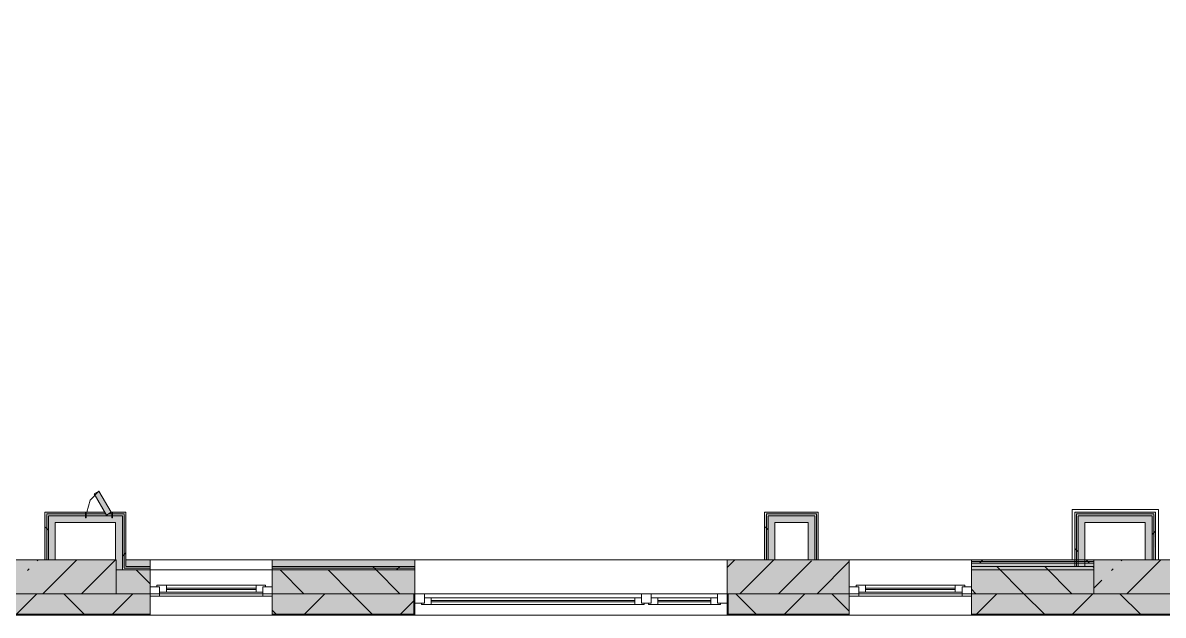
# Model space of a CAD drawing. Header units: millimetres. Extents: x -3817 to 677485, y -22715 to 103890.
# Drawn here: x 10460.1 to 10526.2, y -19605.9 to -19571.6 of the extents above; entities that cross this region are included whole.
import ezdxf

# ---------------------------------------------------------------- set-up
doc = ezdxf.new("R2010")
doc.units = ezdxf.units.MM
doc.layers.add('PDF _Геометрия', color=7, linetype='Continuous', true_color=0x1d1d1d)
doc.layers.add('PDF _Сплошная заливка', color=7, linetype='Continuous', true_color=0xffffff)

msp = doc.modelspace()

# ---------------------------------------------------------------- hatches: boundary and pattern name
at = {"layer": 'PDF _Сплошная заливка', "transparency": 33554559}
h = msp.add_hatch(color=256, dxfattribs=at)
h.paths.add_polyline_path([(10465.194, -19600.035), (10465.942, -19600.035), (10466.04, -19599.936), (10465.161, -19599.955), (10465.023, -19600.035)], flags=0)
h.paths.add_polyline_path([(10464.887, -19600.035), (10464.83, -19599.936), (10461.355, -19599.936), (10461.454, -19600.035), (10464.213, -19600.035)], flags=0)
for points in [[(10461.439, -19602.692), (10461.454, -19602.692), (10461.454, -19600.133), (10461.355, -19600.035), (10461.355, -19602.692)], [(10461.537, -19602.692), (10461.552, -19602.692), (10461.552, -19600.133), (10461.454, -19600.133), (10461.454, -19602.692)], [(10465.843, -19603.184), (10465.942, -19603.086), (10465.942, -19600.133), (10465.843, -19600.133), (10465.843, -19602.692)], [(10465.942, -19603.086), (10466.04, -19603.086), (10466.04, -19600.035), (10465.942, -19600.133), (10465.942, -19602.692)], [(10503.173, -19602.692), (10503.188, -19602.692), (10503.188, -19600.133), (10503.09, -19600.035), (10503.09, -19602.692)], [(10503.271, -19602.692), (10503.287, -19602.692), (10503.287, -19600.133), (10503.188, -19600.133), (10503.188, -19602.692)], [(10506.086, -19602.692), (10506.101, -19602.692), (10506.101, -19600.133), (10506.003, -19600.133), (10506.003, -19602.692)], [(10506.185, -19602.692), (10506.2, -19602.692), (10506.2, -19600.035), (10506.101, -19600.133), (10506.101, -19602.692)], [(10525.642, -19602.692), (10525.657, -19602.692), (10525.657, -19600.133), (10525.559, -19600.133), (10525.559, -19602.692)], [(10522.173, -19602.79), (10522.173, -19602.692), (10515.086, -19602.692), (10515.086, -19602.79), (10515.517, -19602.79)], [(10522.173, -19602.889), (10522.173, -19602.79), (10515.086, -19602.79), (10515.086, -19602.889), (10515.517, -19602.889)], [(10522.821, -19604.66), (10529.259, -19604.66), (10529.259, -19602.692), (10522.173, -19602.692), (10522.173, -19604.66)]]:
    msp.add_hatch(color=256, dxfattribs=at).paths.add_polyline_path(points)
at = {"layer": 'PDF _Сплошная заливка', "true_color": 0xe7e7e7, "transparency": 33554559}
for points in [[(10465.45, -19600.527), (10465.843, -19600.527), (10465.843, -19600.133), (10461.552, -19600.133), (10461.552, -19600.527), (10461.946, -19600.527)], [(10465.482, -19603.282), (10465.843, -19603.282), (10465.843, -19600.527), (10465.45, -19600.527), (10465.482, -19602.732)], [(10505.609, -19600.527), (10506.003, -19600.527), (10506.003, -19600.133), (10503.287, -19600.133), (10503.287, -19600.527), (10503.68, -19600.527)], [(10525.165, -19600.527), (10525.559, -19600.527), (10525.559, -19600.133), (10521.267, -19600.133), (10521.267, -19600.527), (10521.661, -19600.527)]]:
    msp.add_hatch(color=254, dxfattribs=at).paths.add_polyline_path(points)
at = {"layer": 'PDF _Сплошная заливка', "transparency": 33554559}
h = msp.add_hatch(color=256, dxfattribs=at)
h.paths.add_polyline_path([(10657.933, -19604.66), (10660.751, -19604.66), (10660.751, -19603.086), (10656.814, -19603.086), (10656.814, -19604.66)], flags=0)
h.paths.add_polyline_path([(10683.495, -19604.66), (10688.309, -19604.66), (10688.309, -19603.086), (10682.01, -19603.086), (10682.01, -19604.66)], flags=0)
h.paths.add_polyline_path([(10631.618, -19604.66), (10631.618, -19603.086), (10623.35, -19603.086), (10623.35, -19604.66)], flags=0)
h.paths.add_polyline_path([(10578.864, -19604.66), (10589.1, -19604.66), (10589.1, -19603.086), (10578.864, -19603.086)], flags=0)
h.paths.add_polyline_path([(10531.228, -19604.66), (10531.228, -19603.282), (10529.259, -19603.282), (10529.259, -19604.66), (10530.124, -19604.66)], flags=0)
h.paths.add_polyline_path([(10544.731, -19604.66), (10546.581, -19604.66), (10546.581, -19603.282), (10538.314, -19603.282), (10538.314, -19604.66)], flags=0)
h.paths.add_polyline_path([(10614.296, -19604.66), (10616.264, -19604.66), (10616.264, -19603.086), (10614.296, -19603.086)], flags=0)
h.paths.add_polyline_path([(10446.135, -19604.66), (10451.309, -19604.66), (10451.309, -19603.086), (10445.01, -19603.086), (10445.01, -19604.66), (10445.168, -19604.66)], flags=0)
h.paths.add_polyline_path([(10474.537, -19604.66), (10482.804, -19604.66), (10482.804, -19603.282), (10474.537, -19603.282)], flags=0)
h.paths.add_polyline_path([(10465.482, -19604.66), (10467.45, -19604.66), (10467.45, -19603.282), (10465.482, -19603.282)], flags=0)
h.paths.add_polyline_path([(10515.086, -19604.66), (10522.173, -19604.66), (10522.173, -19603.086), (10515.086, -19603.086)], flags=0)
h = msp.add_hatch(color=256, dxfattribs=at)
h.paths.add_polyline_path([(10482.804, -19603.282), (10482.804, -19603.184), (10474.537, -19603.184), (10474.537, -19603.282), (10479, -19603.282)], flags=0)
h.paths.add_polyline_path([(10467.45, -19603.282), (10467.45, -19603.184), (10465.942, -19603.184), (10465.843, -19603.282)], flags=0)
h = msp.add_hatch(color=256, dxfattribs=at)
h.paths.add_polyline_path([(10479, -19603.184), (10482.804, -19603.184), (10482.804, -19603.086), (10474.537, -19603.086), (10474.537, -19603.184), (10475.349, -19603.184)], flags=0)
h.paths.add_polyline_path([(10467.45, -19603.184), (10467.45, -19603.086), (10466.04, -19603.086), (10465.942, -19603.184)], flags=0)
h = msp.add_hatch(color=256, dxfattribs=at)
h.paths.add_polyline_path([(10705.405, -19605.841), (10706.025, -19605.841), (10706.025, -19604.66), (10695.395, -19604.66), (10695.395, -19605.841), (10698.102, -19605.841)], flags=0)
h.paths.add_polyline_path([(10688.309, -19605.841), (10688.309, -19604.66), (10682.01, -19604.66), (10682.01, -19605.841), (10683.495, -19605.841)], flags=0)
h.paths.add_polyline_path([(10584.899, -19605.841), (10589.1, -19605.841), (10589.1, -19604.66), (10578.864, -19604.66), (10578.864, -19605.841), (10581.248, -19605.841)], flags=0)
h.paths.add_polyline_path([(10616.264, -19605.841), (10616.264, -19604.66), (10607.209, -19604.66), (10607.209, -19605.841), (10614.113, -19605.841)], flags=0)
h.paths.add_polyline_path([(10631.618, -19605.841), (10631.618, -19604.66), (10623.35, -19604.66), (10623.35, -19605.841)], flags=0)
h.paths.add_polyline_path([(10649.727, -19605.841), (10660.751, -19605.841), (10660.751, -19604.66), (10649.727, -19604.66)], flags=0)
h.paths.add_polyline_path([(10672.54, -19605.841), (10674.923, -19605.841), (10674.923, -19604.66), (10667.837, -19604.66), (10667.837, -19605.841), (10668.888, -19605.841)], flags=0)
h.paths.add_polyline_path([(10544.731, -19605.841), (10546.581, -19605.841), (10546.581, -19604.66), (10538.314, -19604.66), (10538.314, -19605.841)], flags=0)
h.paths.add_polyline_path([(10564.691, -19605.841), (10571.777, -19605.841), (10571.777, -19604.66), (10564.691, -19604.66)], flags=0)
h.paths.add_polyline_path([(10531.228, -19605.841), (10531.228, -19604.66), (10515.086, -19604.66), (10515.086, -19605.841), (10530.124, -19605.841)], flags=0)
h.paths.add_polyline_path([(10508, -19605.841), (10508, -19604.66), (10500.977, -19604.66), (10500.977, -19605.841), (10504.562, -19605.841)], flags=0)
h.paths.add_polyline_path([(10423.594, -19605.841), (10437.924, -19605.841), (10437.924, -19604.66), (10423.594, -19604.66)], flags=0)
h.paths.add_polyline_path([(10460.742, -19605.841), (10467.45, -19605.841), (10467.45, -19604.66), (10458.396, -19604.66), (10458.396, -19605.841)], flags=0)
h.paths.add_polyline_path([(10449.787, -19605.841), (10451.309, -19605.841), (10451.309, -19604.66), (10445.01, -19604.66), (10445.01, -19605.841), (10446.135, -19605.841)], flags=0)
h.paths.add_polyline_path([(10474.537, -19605.841), (10482.741, -19605.841), (10482.741, -19604.66), (10474.537, -19604.66)], flags=0)

# ---------------------------------------------------------------- linework, layer by layer
at = {"layer": 'PDF _Геометрия', "color": 253, "lineweight": 9, "true_color": 0xaaaaaa}
for points in [[(10506.185, -19602.692), (10520.913, -19602.692), (10520.913, -19599.771), (10525.921, -19599.771), (10525.921, -19602.692), (10564.533, -19602.692), (10564.533, -19521.986), (10548.668, -19521.986), (10548.668, -19521.642)], [(10463.777, -19599.936), (10463.967, -19599.227), (10464.485, -19598.709)], [(10525.921, -19602.692), (10525.921, -19599.771), (10520.913, -19599.771), (10520.913, -19602.692)], [(10446.135, -19602.692), (10460.994, -19602.692), (10461.355, -19602.692)], [(10461.946, -19602.692), (10465.45, -19602.692)], [(10466.04, -19602.692), (10503.09, -19602.692)], [(10503.68, -19602.692), (10505.609, -19602.692)]]:
    msp.add_lwpolyline(points, dxfattribs=at)
for points in [[(10464.485, -19598.709), (10464.213, -19598.866), (10464.921, -19600.094), (10465.194, -19599.936)], [(10463.737, -19600.251), (10463.737, -19599.936), (10463.698, -19599.936), (10463.698, -19600.251)], [(10465.233, -19600.251), (10465.273, -19600.251), (10465.273, -19599.936), (10465.233, -19599.936)]]:
    msp.add_lwpolyline(points, close=True, dxfattribs=at)
at = {"layer": 'PDF _Геометрия', "color": 7, "lineweight": 9}
for points in [[(10445.955, -19602.692), (10461.355, -19602.692), (10461.355, -19600.527), (10461.355, -19600.035), (10461.355, -19599.936), (10464.83, -19599.936), (10463.698, -19599.936)], [(10461.454, -19602.692), (10461.454, -19600.527), (10461.454, -19600.133), (10461.454, -19600.035), (10464.887, -19600.035)], [(10461.552, -19602.692), (10461.552, -19600.527), (10461.552, -19600.133), (10465.843, -19600.133), (10465.843, -19600.527), (10465.843, -19602.692), (10465.843, -19603.184), (10465.843, -19603.282), (10467.45, -19603.282), (10467.45, -19602.692), (10466.04, -19602.692), (10503.09, -19602.692), (10503.09, -19600.527), (10503.09, -19600.035)], [(10465.273, -19600.527), (10463.698, -19600.527)], [(10465.023, -19600.035), (10465.942, -19600.035), (10465.942, -19600.133), (10465.942, -19600.527), (10465.942, -19602.692), (10465.942, -19603.086), (10465.942, -19603.184), (10467.45, -19603.184)], [(10465.194, -19599.936), (10466.04, -19599.936), (10466.04, -19600.035), (10466.04, -19600.527), (10466.04, -19602.692), (10466.04, -19603.086), (10467.45, -19603.086)], [(10503.09, -19600.527), (10503.09, -19600.035), (10503.09, -19599.936), (10506.2, -19599.936), (10506.2, -19600.035), (10506.2, -19600.527), (10506.2, -19602.692), (10521.07, -19602.692)], [(10503.188, -19602.692), (10503.188, -19600.527), (10503.188, -19600.133), (10503.188, -19600.035), (10506.101, -19600.035), (10506.101, -19600.133), (10506.101, -19600.527), (10506.101, -19602.692)], [(10506.003, -19602.692), (10506.003, -19600.527), (10506.003, -19600.133), (10503.287, -19600.133), (10503.287, -19600.527), (10503.287, -19602.692)], [(10521.661, -19602.692), (10525.165, -19602.692), (10525.165, -19600.527), (10521.661, -19600.527), (10521.661, -19603.086), (10521.07, -19603.086), (10521.07, -19600.527), (10521.07, -19600.035), (10521.07, -19599.936), (10525.755, -19599.936), (10525.755, -19600.035), (10525.755, -19600.527), (10525.755, -19602.692), (10564.526, -19602.692), (10564.533, -19602.692), (10564.691, -19602.692)], [(10521.169, -19603.086), (10521.169, -19600.527), (10521.169, -19600.133), (10521.169, -19600.035), (10525.657, -19600.035), (10525.657, -19600.133), (10525.657, -19600.527), (10525.657, -19602.692)], [(10525.559, -19602.692), (10525.559, -19600.527), (10525.559, -19600.133), (10521.267, -19600.133), (10521.267, -19600.527), (10521.267, -19603.086)], [(10461.552, -19600.977), (10461.454, -19600.878), (10461.355, -19600.78)], [(10503.287, -19600.954), (10503.188, -19600.856), (10503.09, -19600.757)], [(10525.559, -19601.223), (10525.657, -19601.124), (10525.755, -19601.026)], [(10465.843, -19602.478), (10465.942, -19602.38), (10466.04, -19602.281)], [(10521.267, -19602.232), (10521.169, -19602.134), (10521.07, -19602.035)], [(10460.9, -19602.75), (10460.959, -19602.692)], [(10461.235, -19604.66), (10463.204, -19602.692)], [(10463.48, -19604.66), (10465.448, -19602.692)], [(10474.537, -19605.865), (10476.937, -19605.865), (10482.765, -19605.865), (10482.765, -19604.66), (10482.804, -19604.66), (10482.804, -19605.904), (10474.537, -19605.904), (10474.537, -19604.66), (10482.741, -19604.66), (10482.765, -19604.66), (10482.804, -19604.66), (10482.804, -19603.282), (10474.537, -19603.282), (10474.537, -19602.692), (10482.804, -19602.692), (10482.804, -19603.282), (10474.537, -19603.282), (10474.537, -19604.66), (10474.537, -19605.904), (10478.474, -19605.904)], [(10474.537, -19603.086), (10482.804, -19603.086)], [(10474.537, -19603.184), (10482.804, -19603.184)], [(10481.939, -19604.66), (10480.561, -19603.282), (10480.462, -19603.184), (10480.364, -19603.086)], [(10481.742, -19603.282), (10481.84, -19603.184), (10481.939, -19603.086)], [(10500.914, -19603.146), (10501.368, -19602.692)], [(10501.645, -19604.66), (10503.613, -19602.692)], [(10503.89, -19604.66), (10505.8, -19602.75)], [(10506.135, -19604.66), (10508, -19602.795)], [(10512.724, -19605.904), (10515.086, -19605.904), (10515.086, -19604.66), (10515.086, -19603.086), (10522.173, -19603.086), (10522.173, -19604.66), (10515.086, -19604.66), (10515.086, -19605.904), (10531.228, -19605.904), (10531.228, -19604.66), (10538.314, -19604.66), (10531.228, -19604.66), (10531.228, -19605.904), (10535.952, -19605.904)], [(10522.173, -19602.79), (10515.086, -19602.79)], [(10522.173, -19602.889), (10515.086, -19602.889)], [(10515.541, -19602.889), (10515.639, -19602.79), (10515.738, -19602.692)], [(10519.309, -19605.841), (10518.128, -19604.66), (10516.553, -19603.086)], [(10520.912, -19604.66), (10519.337, -19603.086)], [(10521.924, -19602.889), (10521.825, -19602.79), (10521.727, -19602.692)], [(10522.173, -19603.138), (10522.121, -19603.086)], [(10523.76, -19602.75), (10523.818, -19602.692)], [(10524.095, -19604.66), (10526.063, -19602.692)], [(10467.45, -19604.66), (10474.537, -19604.66), (10467.45, -19604.66), (10465.482, -19604.66), (10458.396, -19604.66), (10458.396, -19605.904), (10467.45, -19605.904), (10467.45, -19604.66), (10465.482, -19604.66), (10465.482, -19603.282), (10467.45, -19603.282), (10467.45, -19604.66), (10467.45, -19605.904), (10472.175, -19605.904)], [(10460.339, -19603.312), (10460.432, -19603.218)], [(10467.45, -19604.091), (10466.642, -19603.282)], [(10476.371, -19604.66), (10474.993, -19603.282)], [(10480.336, -19605.841), (10479.155, -19604.66), (10477.777, -19603.282)], [(10522.173, -19604.337), (10522.637, -19603.873)], [(10523.198, -19603.312), (10523.292, -19603.218)], [(10468.001, -19604.251), (10467.45, -19604.251)], [(10467.844, -19604.172), (10474.143, -19604.172)], [(10468.395, -19604.172), (10468.395, -19604.566)], [(10468.395, -19604.33), (10473.592, -19604.33)], [(10473.592, -19604.408), (10468.395, -19604.408)], [(10473.592, -19604.172), (10473.592, -19604.566)], [(10474.537, -19604.251), (10473.986, -19604.251)], [(10508.551, -19604.251), (10508, -19604.251)], [(10508.394, -19604.172), (10514.693, -19604.172)], [(10508.945, -19604.172), (10508.945, -19604.566)], [(10508.945, -19604.33), (10514.142, -19604.33)], [(10514.142, -19604.408), (10508.945, -19604.408)], [(10514.142, -19604.172), (10514.142, -19604.566)], [(10515.086, -19604.251), (10514.535, -19604.251)], [(10515.344, -19604.66), (10515.086, -19604.403)], [(10459.696, -19605.841), (10460.877, -19604.66)], [(10463.633, -19605.841), (10462.452, -19604.66)], [(10465.264, -19605.841), (10466.445, -19604.66)], [(10467.45, -19604.802), (10474.537, -19604.802)], [(10482.765, -19604.66), (10482.741, -19604.66), (10482.741, -19605.841), (10476.937, -19605.841), (10474.537, -19605.841)], [(10482.741, -19604.66), (10476.937, -19604.66), (10474.537, -19604.66)], [(10476.399, -19605.841), (10477.58, -19604.66)], [(10481.967, -19605.841), (10482.741, -19605.067)], [(10500.91, -19604.66), (10482.804, -19604.66), (10500.914, -19604.66)], [(10483.355, -19604.66), (10500.363, -19604.66)], [(10483.749, -19605.29), (10483.749, -19604.897)], [(10483.749, -19605.054), (10495.56, -19605.054)], [(10495.56, -19605.133), (10483.749, -19605.133)], [(10495.56, -19605.29), (10495.56, -19604.897)], [(10496.898, -19605.29), (10496.898, -19604.897)], [(10496.898, -19605.054), (10499.969, -19605.054)], [(10499.969, -19605.133), (10496.898, -19605.133)], [(10499.969, -19605.29), (10499.969, -19604.897)], [(10500.953, -19604.66), (10500.953, -19605.865), (10503.314, -19605.865), (10508, -19605.865)], [(10500.977, -19604.66), (10500.977, -19605.841), (10503.314, -19605.841), (10508, -19605.841)], [(10502.606, -19605.841), (10501.425, -19604.66)], [(10504.237, -19605.841), (10505.418, -19604.66)], [(10508, -19605.668), (10506.993, -19604.66)], [(10508, -19604.66), (10515.086, -19604.66), (10508, -19604.66), (10508, -19605.904), (10510.362, -19605.904)], [(10508, -19604.802), (10515.086, -19604.802)], [(10531.228, -19604.66), (10529.259, -19604.66), (10522.173, -19604.66), (10515.086, -19604.66)], [(10515.372, -19605.841), (10516.553, -19604.66)], [(10520.94, -19605.841), (10522.121, -19604.66)], [(10524.876, -19605.841), (10523.695, -19604.66)], [(10458.396, -19605.841), (10467.45, -19605.841)], [(10474.768, -19605.841), (10474.537, -19605.61)], [(10482.804, -19605.211), (10483.355, -19605.211)], [(10496.111, -19605.29), (10483.198, -19605.29)], [(10500.52, -19605.29), (10496.347, -19605.29)], [(10500.363, -19605.211), (10500.914, -19605.211)], [(10515.086, -19605.841), (10531.228, -19605.841)], [(10458.396, -19605.865), (10467.45, -19605.865)], [(10474.537, -19605.904), (10467.45, -19605.904)], [(10480.836, -19605.904), (10485.56, -19605.904)], [(10493.827, -19605.904), (10496.188, -19605.904)], [(10498.55, -19605.904), (10500.91, -19605.904)], [(10515.086, -19605.904), (10508, -19605.904)], [(10515.086, -19605.865), (10531.228, -19605.865)]]:
    msp.add_lwpolyline(points, dxfattribs=at)
for points in [[(10465.45, -19602.692), (10465.45, -19600.527), (10461.946, -19600.527), (10461.946, -19602.692)], [(10505.609, -19602.692), (10505.609, -19600.527), (10503.68, -19600.527), (10503.68, -19602.692)], [(10465.482, -19602.692), (10458.396, -19602.692), (10458.396, -19604.66), (10465.482, -19604.66)], [(10474.537, -19602.692), (10474.537, -19603.282), (10467.45, -19603.282), (10467.45, -19602.692)], [(10508, -19602.692), (10500.914, -19602.692), (10500.914, -19604.66), (10508, -19604.66)], [(10515.086, -19603.282), (10522.173, -19603.282), (10522.173, -19602.692), (10515.086, -19602.692)], [(10529.259, -19602.692), (10522.173, -19602.692), (10522.173, -19604.66), (10529.259, -19604.66)], [(10467.45, -19604.802), (10467.45, -19604.251), (10468.001, -19604.251), (10468.001, -19604.802)], [(10474.143, -19604.172), (10467.844, -19604.172), (10467.844, -19604.251), (10468.001, -19604.251), (10468.001, -19604.566), (10473.986, -19604.566), (10473.986, -19604.251), (10474.143, -19604.251)], [(10473.986, -19604.802), (10473.986, -19604.251), (10474.537, -19604.251), (10474.537, -19604.802)], [(10508, -19604.802), (10508, -19604.251), (10508.551, -19604.251), (10508.551, -19604.802)], [(10514.693, -19604.172), (10508.394, -19604.172), (10508.394, -19604.251), (10508.551, -19604.251), (10508.551, -19604.566), (10514.535, -19604.566), (10514.535, -19604.251), (10514.693, -19604.251)], [(10514.535, -19604.802), (10514.535, -19604.251), (10515.086, -19604.251), (10515.086, -19604.802)], [(10482.804, -19605.904), (10482.804, -19604.66), (10500.914, -19604.66), (10500.914, -19605.904)], [(10483.355, -19604.66), (10483.355, -19605.211), (10482.804, -19605.211), (10482.804, -19604.66)], [(10483.198, -19605.29), (10496.111, -19605.29), (10496.111, -19605.211), (10495.953, -19605.211), (10495.953, -19604.897), (10483.355, -19604.897), (10483.355, -19605.211), (10483.198, -19605.211)], [(10496.504, -19604.66), (10496.504, -19605.211), (10495.953, -19605.211), (10495.953, -19604.66)], [(10496.347, -19605.29), (10500.52, -19605.29), (10500.52, -19605.211), (10500.363, -19605.211), (10500.363, -19604.897), (10496.504, -19604.897), (10496.504, -19605.211), (10496.347, -19605.211)], [(10500.914, -19604.66), (10500.914, -19605.211), (10500.363, -19605.211), (10500.363, -19604.66)], [(10508, -19604.66), (10500.914, -19604.66), (10500.914, -19605.904), (10508, -19605.904)], [(10496.504, -19605.211), (10495.953, -19605.211)]]:
    msp.add_lwpolyline(points, close=True, dxfattribs=at)
at = {"layer": 'PDF _Сплошная заливка', "color": 254, "lineweight": 60, "true_color": 0xe2e2e2, "transparency": 33554559}
msp.add_solid([(10464.921, -19600.094), (10465.194, -19599.936), (10464.213, -19598.866), (10464.485, -19598.709)], dxfattribs=at)
at = {"layer": 'PDF _Сплошная заливка', "lineweight": 60, "transparency": 33554559}
for points in [[(10461.552, -19600.133), (10465.843, -19600.133), (10461.454, -19600.035), (10465.942, -19600.035)], [(10506.101, -19600.035), (10506.2, -19599.936), (10503.188, -19600.035), (10503.09, -19599.936)], [(10506.003, -19600.133), (10506.101, -19600.035), (10503.287, -19600.133), (10503.188, -19600.035)], [(10525.657, -19600.035), (10525.755, -19599.936), (10521.169, -19600.035), (10521.07, -19599.936)], [(10521.169, -19603.086), (10521.169, -19600.133), (10521.07, -19603.086), (10521.07, -19600.035)], [(10525.559, -19600.133), (10525.657, -19600.035), (10521.267, -19600.133), (10521.169, -19600.035)], [(10521.267, -19603.086), (10521.267, -19600.133), (10521.169, -19603.086), (10521.169, -19600.133)], [(10525.755, -19602.692), (10525.755, -19600.035), (10525.74, -19602.692), (10525.657, -19600.133)], [(10458.396, -19604.66), (10465.482, -19604.66), (10458.396, -19602.692), (10465.482, -19602.692)], [(10500.914, -19604.66), (10508, -19604.66), (10500.914, -19602.692), (10508, -19602.692)]]:
    msp.add_solid(points, dxfattribs=at)
at = {"layer": 'PDF _Сплошная заливка', "color": 254, "lineweight": 60, "true_color": 0xe7e7e7, "transparency": 33554559}
for points in [[(10461.946, -19602.692), (10461.946, -19600.527), (10461.552, -19602.692), (10461.552, -19600.527)], [(10503.68, -19602.692), (10503.68, -19600.527), (10503.287, -19602.692), (10503.287, -19600.527)], [(10506.003, -19602.692), (10506.003, -19600.527), (10505.609, -19602.692), (10505.609, -19600.527)], [(10521.661, -19603.086), (10521.661, -19600.527), (10521.267, -19603.086), (10521.267, -19600.527)], [(10525.559, -19602.692), (10525.559, -19600.527), (10525.165, -19602.692), (10525.165, -19600.527)], [(10466.04, -19603.086), (10467.45, -19603.086), (10466.04, -19602.692), (10467.45, -19602.692)], [(10474.537, -19603.086), (10482.804, -19603.086), (10474.537, -19602.692), (10482.804, -19602.692)], [(10515.086, -19603.282), (10522.173, -19603.282), (10515.086, -19602.889), (10522.173, -19602.889)]]:
    msp.add_solid(points, dxfattribs=at)

doc.saveas('drawing.dxf')
